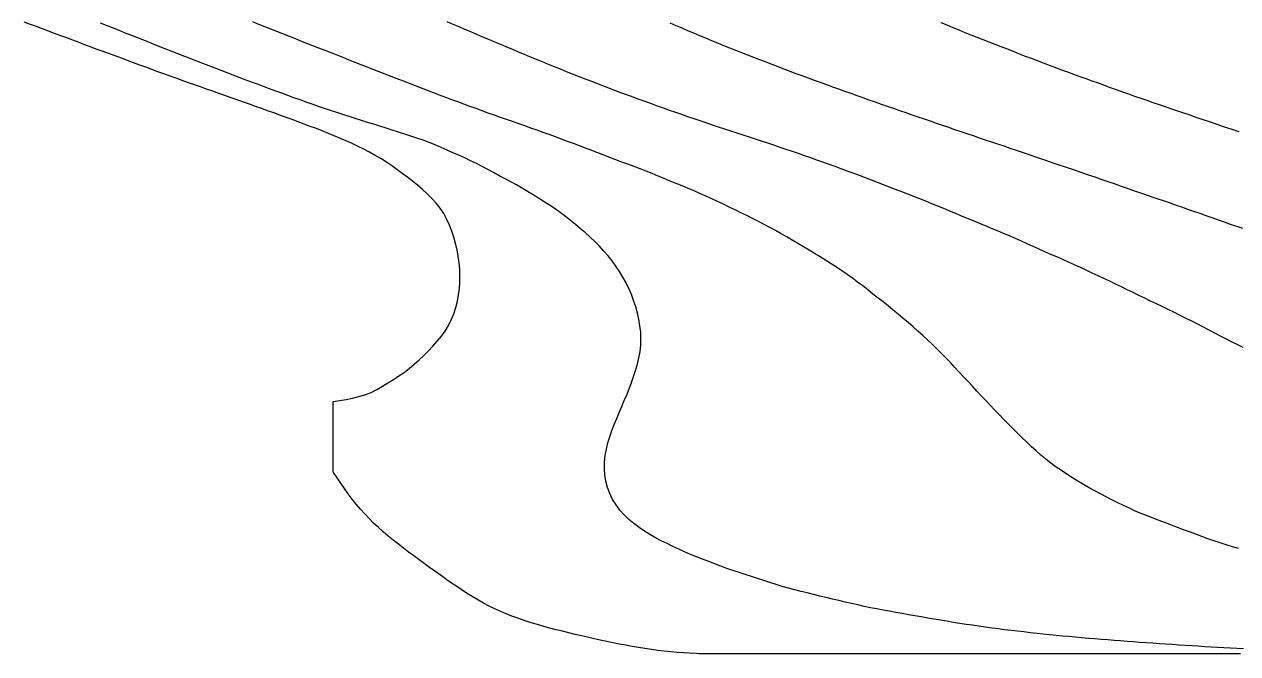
# Model space of a CAD drawing. Extents: x -4 to 218, y 0 to 27.
# Drawn here: x 0.31 to 19.06, y 0 to 9.73 of the extents above; entities that cross this region are included whole.
import ezdxf

# ---------------------------------------------------------------- set-up
doc = ezdxf.new("R2010")
doc.units = 0
doc.header["$MEASUREMENT"] = 0
doc.layers.add('Buttocks', color=7, linetype='Continuous')

msp = doc.modelspace()

# ---------------------------------------------------------------- linework, layer by layer
at = {"layer": 'Buttocks', "color": 135}
for points in [[(19.10002, 0), (19.00247, 0), (18.90269, 0), (18.80036, 0), (18.70053, 0), (18.60346, 0), (18.50121, 0), (18.39981, 0), (18.30278, 0), (18.20198, 0), (18.09984, 0), (18.00236, 0), (17.90274, 0), (17.80023, 0), (17.69888, 0), (17.60208, 0), (17.50129, 0), (17.39916, 0), (17.30025, 0), (17.20224, 0), (17.09979, 0), (16.99918, 0), (16.90149, 0), (16.80053, 0), (16.69859, 0), (16.60151, 0), (16.50144, 0), (16.39899, 0), (16.29802, 0), (16.20142, 0), (16.10016, 0), (15.99804, 0), (15.90051, 0), (15.80095, 0), (15.69863, 0), (15.59932, 0), (15.50093, 0), (15.39935, 0), (15.29788, 0), (15.20036, 0), (15.10014, 0), (14.99772, 0), (14.89738, 0), (14.80062, 0), (14.69867, 0), (14.5978, 0), (14.49999, 0), (14.39942, 0), (14.29743, 0), (14.19956, 0), (14.10006, 0), (13.99797, 0), (13.89749, 0), (13.79937, 0), (13.69882, 0), (13.59636, 0), (13.49679, 0), (13.39969, 0), (13.29741, 0), (13.19751, 0), (13.09967, 0), (12.9983, 0), (12.89612, 0), (12.79976, 0), (12.69894, 0), (12.59655, 0), (12.49774, 0), (12.39863, 0), (12.29755, 0), (12.19506, 0), (12.09689, 0), (11.99857, 0), (11.89615, 0), (11.79676, 0), (11.69864, 0), (11.59684, 0), (11.49509, 0), (11.39944, 0), (11.29793, 0), (11.19552, 0), (11.09673, 0), (10.99771, 0), (10.89616, 0), (10.79354, 0), (10.73264, 0), (10.69724, 0.00165), (10.59526, 0.0067), (10.49477, 0.01261), (10.39594, 0.0198), (10.29817, 0.0285), (10.19711, 0.03921), (10.09702, 0.05146), (10.00096, 0.06464), (9.89904, 0.08005), (9.80161, 0.09603), (9.70157, 0.11359), (9.6033, 0.13179), (9.50648, 0.15048), (9.40669, 0.17043), (9.3112, 0.19007), (9.21044, 0.21138), (9.11594, 0.2319), (9.01436, 0.25455), (8.92023, 0.27608), (8.82022, 0.29956), (8.72521, 0.32245), (8.62602, 0.34698), (8.53081, 0.37119), (8.43283, 0.39692), (8.33684, 0.42313), (8.24058, 0.45066), (8.14381, 0.4799), (8.05053, 0.50976), (7.95362, 0.54276), (7.86027, 0.57671), (7.76852, 0.61247), (7.67556, 0.65157), (7.58295, 0.69382), (7.49425, 0.73776), (7.40742, 0.78382), (7.32045, 0.83224), (7.23261, 0.88377), (7.14557, 0.93783), (7.062, 0.99229), (6.97986, 1.04779), (6.89871, 1.10397), (6.81725, 1.16097), (6.73562, 1.21852), (6.65216, 1.2779), (6.571, 1.33614), (6.49134, 1.39377), (6.41005, 1.45311), (6.32848, 1.51325), (6.248, 1.57324), (6.16931, 1.63269), (6.09107, 1.69295), (6.01161, 1.75574), (5.93308, 1.81985), (5.85626, 1.88513), (5.78181, 1.95151), (5.70935, 2.01987), (5.63933, 2.08984), (5.57128, 2.16185), (5.50485, 2.23633), (5.44009, 2.31328), (5.37771, 2.39183), (5.318, 2.47131), (5.25843, 2.55431), (5.20126, 2.63685), (5.14482, 2.72034), (5.08959, 2.80312), (5.08305, 2.81295), (5.08305, 2.90007), (5.08305, 2.9999), (5.08305, 3.10156), (5.08305, 3.20128), (5.08305, 3.30113), (5.08305, 3.40029), (5.08305, 3.49983), (5.08305, 3.5997), (5.08305, 3.70117), (5.08305, 3.80168), (5.0833, 3.89869), (5.18446, 3.91496), (5.28552, 3.93258), (5.38391, 3.95234), (5.47859, 3.97516), (5.57374, 4.00444), (5.66824, 4.04202), (5.75642, 4.08635), (5.84576, 4.13762), (5.92973, 4.18923), (6.01477, 4.24217), (6.09905, 4.29561), (6.17901, 4.35125), (6.25926, 4.41287), (6.33678, 4.47728), (6.41324, 4.54467), (6.48625, 4.61273), (6.55631, 4.68203), (6.62474, 4.75428), (6.69206, 4.83085), (6.75541, 4.90964), (6.8128, 4.99041), (6.86368, 5.0749), (6.90821, 5.16348), (6.94721, 5.25799), (6.97826, 5.35255), (7.00304, 5.45113), (7.02091, 5.54861), (7.03329, 5.64603), (7.04057, 5.74572), (7.04229, 5.8459), (7.03861, 5.94569), (7.02972, 6.04568), (7.01584, 6.14597), (6.99773, 6.24422), (6.97491, 6.34355), (6.94827, 6.43977), (6.91783, 6.53289), (6.88152, 6.62737), (6.84076, 6.7171), (6.79232, 6.80554), (6.73789, 6.88749), (6.67508, 6.96698), (6.60865, 7.04003), (6.53676, 7.11129), (6.46321, 7.17864), (6.3853, 7.24558), (6.30717, 7.30934), (6.22965, 7.3698), (6.15177, 7.42829), (6.06978, 7.48841), (5.98701, 7.5475), (5.90538, 7.60265), (5.82124, 7.6556), (5.73457, 7.70649), (5.64677, 7.75484), (5.56005, 7.79993), (5.46783, 7.84551), (5.3794, 7.88727), (5.28674, 7.92925), (5.19553, 7.96904), (5.10091, 8.00889), (5.01022, 8.04588), (4.91585, 8.08334), (4.82383, 8.11906), (4.73018, 8.15476), (4.63765, 8.18954), (4.54279, 8.22482), (4.44949, 8.25921), (4.35626, 8.29333), (4.25946, 8.32851), (4.16864, 8.36133), (4.0707, 8.39655), (3.98051, 8.42885), (3.88269, 8.46375), (3.79007, 8.4967), (3.69743, 8.52958), (3.60036, 8.56396), (3.50822, 8.59656), (3.41211, 8.63053), (3.31757, 8.66394), (3.22473, 8.69675), (3.12851, 8.73079), (3.03614, 8.76351), (2.94079, 8.79737), (2.84883, 8.83011), (2.7523, 8.86459), (2.65673, 8.89888), (2.56518, 8.93186), (2.46909, 8.96663), (2.37737, 8.99995), (2.28183, 9.03477), (2.18747, 9.06928), (2.09602, 9.10281), (1.99876, 9.13856), (1.90616, 9.17266), (1.81345, 9.20688), (1.71661, 9.24268), (1.62577, 9.27633), (1.53077, 9.31157), (1.43922, 9.34558), (1.34313, 9.38132), (1.24886, 9.41644), (1.15742, 9.45054), (1.06054, 9.4867), (0.9677, 9.52139), (0.8763, 9.55556), (0.78109, 9.59118), (0.68748, 9.62621), (0.59285, 9.66164), (0.499, 9.69679), (0.40865, 9.73063), (0.31156, 9.76699)], [(19.14606, 0.07395), (19.04609, 0.07892), (18.94596, 0.08436), (18.84599, 0.09016), (18.74667, 0.09619), (18.64679, 0.10248), (18.54715, 0.1089), (18.44652, 0.11548), (18.34708, 0.12204), (18.24669, 0.12868), (18.14726, 0.13527), (18.04813, 0.14187), (17.9478, 0.1486), (17.84755, 0.15538), (17.74763, 0.16221), (17.64817, 0.16911), (17.5484, 0.17612), (17.44878, 0.18325), (17.34902, 0.19051), (17.2489, 0.19795), (17.14896, 0.20555), (17.04926, 0.21332), (16.9501, 0.22126), (16.84999, 0.2295), (16.75062, 0.2379), (16.65066, 0.2466), (16.55061, 0.25556), (16.45092, 0.26474), (16.35188, 0.27412), (16.25232, 0.28381), (16.15296, 0.29377), (16.05294, 0.30407), (15.95333, 0.31462), (15.85396, 0.32544), (15.75476, 0.33655), (15.65526, 0.34803), (15.55607, 0.35985), (15.45634, 0.37213), (15.357, 0.3848), (15.25812, 0.39784), (15.15902, 0.41136), (15.05995, 0.42533), (14.96084, 0.43975), (14.86207, 0.45455), (14.76288, 0.46984), (14.66379, 0.48553), (14.56529, 0.5015), (14.46689, 0.51777), (14.36833, 0.53436), (14.26959, 0.55122), (14.1707, 0.56833), (14.07217, 0.58559), (13.97346, 0.60308), (13.87536, 0.62063), (13.77728, 0.63836), (13.6784, 0.65643), (13.57986, 0.67463), (13.48123, 0.69309), (13.38247, 0.71205), (13.28501, 0.73239), (13.18741, 0.75446), (13.09008, 0.77707), (12.99275, 0.79992), (12.89577, 0.82286), (12.7979, 0.84613), (12.70061, 0.8694), (12.60342, 0.89277), (12.50638, 0.91625), (12.40905, 0.93998), (12.31196, 0.96389), (12.2149, 0.98821), (12.11734, 1.0137), (12.02148, 1.04073), (11.92593, 1.06984), (11.83028, 1.10029), (11.73542, 1.13106), (11.64055, 1.16215), (11.5455, 1.19351), (11.45041, 1.22502), (11.3552, 1.25669), (11.25982, 1.28851), (11.16532, 1.32011), (11.07101, 1.35389), (10.97795, 1.38931), (10.88488, 1.42525), (10.79114, 1.46195), (10.69832, 1.49886), (10.60548, 1.53656), (10.51288, 1.57541), (10.42196, 1.6157), (10.33106, 1.65878), (10.24121, 1.70326), (10.15196, 1.74765), (10.0637, 1.79451), (9.97715, 1.84434), (9.89207, 1.89728), (9.80892, 1.95357), (9.72902, 2.01338), (9.65264, 2.07731), (9.5791, 2.1462), (9.51181, 2.22022), (9.45473, 2.30257), (9.40028, 2.38617), (9.35556, 2.47569), (9.32189, 2.5701), (9.29769, 2.6663), (9.28228, 2.766), (9.27588, 2.86541), (9.27775, 2.96543), (9.28783, 3.06549), (9.30512, 3.16327), (9.32895, 3.26093), (9.3577, 3.35638), (9.39037, 3.45112), (9.42622, 3.54521), (9.46388, 3.63711), (9.50244, 3.72974), (9.54227, 3.82138), (9.58186, 3.91343), (9.62001, 4.00537), (9.65702, 4.09873), (9.69238, 4.19239), (9.7259, 4.28664), (9.75684, 4.38182), (9.78419, 4.47792), (9.80714, 4.57577), (9.8244, 4.67357), (9.83543, 4.77346), (9.83885, 4.87285), (9.83446, 4.97357), (9.82345, 5.07253), (9.8064, 5.17163), (9.78428, 5.26849), (9.75721, 5.36515), (9.72599, 5.46022), (9.69103, 5.5538), (9.65202, 5.64607), (9.60817, 5.73591), (9.55942, 5.82394), (9.50638, 5.90825), (9.44972, 5.9909), (9.39329, 6.07316), (9.33095, 6.15128), (9.26513, 6.22664), (9.19689, 6.30029), (9.12678, 6.37181), (9.05485, 6.44051), (8.98006, 6.50766), (8.90461, 6.57264), (8.82613, 6.63573), (8.7502, 6.70018), (8.67239, 6.76343), (8.59228, 6.82343), (8.5109, 6.88139), (8.42751, 6.93701), (8.3428, 6.98966), (8.2568, 7.04218), (8.17286, 7.09558), (8.08755, 7.1482), (8.00151, 7.19957), (7.91488, 7.24898), (7.82717, 7.29761), (7.7401, 7.34501), (7.65019, 7.39181), (7.56272, 7.43902), (7.47501, 7.48711), (7.38614, 7.53407), (7.29726, 7.57898), (7.20727, 7.62287), (7.11692, 7.66584), (7.02622, 7.70789), (6.93418, 7.74788), (6.84306, 7.78792), (6.75122, 7.82841), (6.65887, 7.86784), (6.56669, 7.90496), (6.47282, 7.94019), (6.37835, 7.97341), (6.28339, 8.0052), (6.18861, 8.03595), (6.09313, 8.06618), (5.99659, 8.09554), (5.9018, 8.12532), (5.80649, 8.15575), (5.71128, 8.18622), (5.6161, 8.21667), (5.5208, 8.24711), (5.42502, 8.2776), (5.32999, 8.30768), (5.23477, 8.33777), (5.13912, 8.36819), (5.04376, 8.39914), (4.94903, 8.4309), (4.85461, 8.46353), (4.76002, 8.49689), (4.66593, 8.53047), (4.57154, 8.56434), (4.47781, 8.59806), (4.38349, 8.63213), (4.28934, 8.66631), (4.19547, 8.7006), (4.10139, 8.73518), (4.00809, 8.76971), (3.91407, 8.80473), (3.82015, 8.83993), (3.72666, 8.87517), (3.63354, 8.91042), (3.53973, 8.94606), (3.44639, 8.98163), (3.35265, 9.01745), (3.25912, 9.05328), (3.1657, 9.08915), (3.0721, 9.12518), (2.97891, 9.16114), (2.88557, 9.19728), (2.79191, 9.23384), (2.69937, 9.27033), (2.60651, 9.30709), (2.51354, 9.34393), (2.42026, 9.38093), (2.32768, 9.41767), (2.23492, 9.45451), (2.14177, 9.49152), (2.04869, 9.52851), (1.95558, 9.56553), (1.86217, 9.60269), (1.7695, 9.63958), (1.67654, 9.67659), (1.58366, 9.71359), (1.4909, 9.75056)], [(19.07213, 1.62643), (18.97726, 1.65512), (18.88111, 1.6845), (18.78597, 1.71413), (18.69061, 1.74529), (18.59581, 1.77885), (18.50263, 1.81341), (18.40884, 1.84851), (18.31554, 1.8835), (18.22206, 1.91862), (18.1283, 1.95389), (18.03436, 1.98927), (17.94067, 2.02461), (17.84701, 2.06001), (17.75427, 2.09515), (17.66028, 2.13094), (17.56683, 2.16722), (17.47497, 2.20701), (17.38448, 2.24902), (17.29444, 2.29181), (17.20423, 2.33553), (17.11453, 2.37991), (17.02497, 2.4254), (16.93627, 2.47186), (16.84902, 2.51909), (16.76161, 2.56805), (16.67487, 2.61834), (16.58875, 2.66995), (16.50413, 2.72225), (16.41991, 2.77583), (16.33577, 2.83098), (16.25303, 2.88701), (16.17176, 2.94456), (16.09252, 3.00656), (16.01726, 3.07259), (15.94317, 3.13869), (15.86919, 3.2059), (15.79585, 3.27445), (15.7235, 3.34417), (15.65267, 3.41386), (15.58157, 3.48462), (15.5111, 3.55559), (15.44129, 3.62689), (15.37204, 3.6986), (15.30278, 3.7711), (15.23358, 3.8441), (15.16528, 3.91662), (15.09727, 3.98935), (15.02884, 4.06267), (14.96011, 4.13564), (14.89157, 4.20753), (14.82229, 4.28002), (14.75482, 4.3545), (14.6878, 4.42794), (14.61975, 4.50123), (14.55043, 4.57404), (14.48045, 4.64517), (14.40953, 4.71526), (14.33748, 4.78497), (14.26446, 4.85405), (14.19096, 4.92198), (14.11732, 4.98859), (14.0424, 5.0551), (13.96682, 5.12102), (13.89065, 5.18619), (13.81448, 5.25019), (13.73729, 5.314), (13.65952, 5.37721), (13.58144, 5.43897), (13.50135, 5.49933), (13.4232, 5.56233), (13.34595, 5.62515), (13.26683, 5.68669), (13.18672, 5.74656), (13.10573, 5.80532), (13.02424, 5.86308), (12.942, 5.9201), (12.85936, 5.97617), (12.77578, 6.03155), (12.69227, 6.08532), (12.60715, 6.13859), (12.52163, 6.1909), (12.43589, 6.24249), (12.34999, 6.29327), (12.26301, 6.34257), (12.17647, 6.39377), (12.09109, 6.44418), (12.00417, 6.4943), (11.91674, 6.5431), (11.82854, 6.59102), (11.74032, 6.63816), (11.65254, 6.68443), (11.56334, 6.73033), (11.4738, 6.77517), (11.38395, 6.81923), (11.29437, 6.8626), (11.20358, 6.90612), (11.11332, 6.94912), (11.02371, 6.992), (10.93322, 7.03483), (10.84194, 7.07701), (10.75025, 7.1178), (10.65899, 7.15702), (10.56688, 7.19596), (10.47448, 7.23456), (10.38163, 7.27264), (10.28917, 7.30917), (10.19608, 7.34701), (10.10364, 7.38561), (10.01108, 7.42356), (9.9188, 7.46039), (9.82543, 7.49677), (9.73193, 7.5325), (9.63815, 7.56791), (9.54492, 7.6029), (9.45075, 7.63865), (9.35793, 7.67542), (9.26542, 7.71159), (9.17213, 7.74775), (9.07838, 7.78362), (8.98443, 7.81897), (8.89072, 7.8535), (8.79667, 7.88738), (8.70294, 7.92267), (8.61013, 7.95878), (8.51651, 7.99399), (8.42245, 8.02837), (8.32841, 8.062), (8.23407, 8.09525), (8.13926, 8.12841), (8.04506, 8.16145), (7.95092, 8.19458), (7.85639, 8.22778), (7.76229, 8.26079), (7.6678, 8.29399), (7.57369, 8.32722), (7.47895, 8.36104), (7.38505, 8.39482), (7.29089, 8.42876), (7.19689, 8.46301), (7.10284, 8.49765), (7.00962, 8.53221), (6.9159, 8.56708), (6.8223, 8.60199), (6.72852, 8.637), (6.63422, 8.67233), (6.54163, 8.70797), (6.44833, 8.74402), (6.35484, 8.78016), (6.26163, 8.81621), (6.16827, 8.85232), (6.07495, 8.88843), (5.98158, 8.92457), (5.8883, 8.96067), (5.79505, 8.99726), (5.70216, 9.03389), (5.6097, 9.07035), (5.51652, 9.10709), (5.42372, 9.14367), (5.33066, 9.18036), (5.2373, 9.21715), (5.14404, 9.25391), (5.05102, 9.29057), (4.95777, 9.32731), (4.86473, 9.36396), (4.77182, 9.40071), (4.67885, 9.43753), (4.58606, 9.47429), (4.49246, 9.51137), (4.4, 9.548), (4.30731, 9.58472), (4.21411, 9.62164), (4.12134, 9.65838), (4.02798, 9.69534), (3.93487, 9.73219), (3.8419, 9.76895)], [(19.14135, 4.73589), (19.05196, 4.78069), (18.96249, 4.82528), (18.873, 4.87013), (18.78386, 4.91579), (18.69556, 4.96209), (18.60702, 5.00866), (18.51816, 5.05486), (18.42916, 5.10052), (18.34012, 5.14571), (18.25095, 5.19054), (18.16123, 5.23522), (18.0717, 5.2794), (17.98167, 5.3234), (17.89166, 5.36698), (17.8017, 5.41024), (17.71149, 5.45341), (17.62099, 5.49662), (17.53064, 5.53985), (17.44055, 5.58397), (17.35142, 5.62847), (17.26163, 5.67227), (17.1718, 5.71563), (17.0813, 5.75895), (16.99105, 5.80183), (16.90067, 5.84444), (16.8102, 5.88674), (16.71919, 5.92891), (16.62835, 5.97068), (16.53749, 6.01215), (16.44613, 6.05355), (16.35498, 6.09452), (16.26327, 6.13526), (16.17139, 6.17516), (16.08035, 6.21565), (15.98897, 6.25696), (15.89823, 6.298), (15.80708, 6.33906), (15.71575, 6.37985), (15.62393, 6.42036), (15.53252, 6.46014), (15.44031, 6.49973), (15.34848, 6.53864), (15.256, 6.57737), (15.16393, 6.61556), (15.07149, 6.65362), (14.97872, 6.69167), (14.88605, 6.72964), (14.79326, 6.76789), (14.70123, 6.80676), (14.60911, 6.8449), (14.51669, 6.88281), (14.42409, 6.92059), (14.33138, 6.95823), (14.23883, 6.99561), (14.14565, 7.03297), (14.05292, 7.06979), (13.95977, 7.10637), (13.86669, 7.14253), (13.77324, 7.17853), (13.67983, 7.21432), (13.58618, 7.25013), (13.49279, 7.28596), (13.39968, 7.32218), (13.30636, 7.35783), (13.21286, 7.39334), (13.11958, 7.4286), (13.02564, 7.46393), (12.93218, 7.49879), (12.83793, 7.53342), (12.74403, 7.5673), (12.64957, 7.60085), (12.55528, 7.63399), (12.46101, 7.66694), (12.36659, 7.69984), (12.27149, 7.73296), (12.17768, 7.76536), (12.08279, 7.79783), (11.98824, 7.83005), (11.89354, 7.86214), (11.7986, 7.89399), (11.70362, 7.92541), (11.60844, 7.95654), (11.51334, 7.98748), (11.41881, 8.01819), (11.3234, 8.04915), (11.22784, 8.08009), (11.13301, 8.11134), (11.03851, 8.14323), (10.94378, 8.17529), (10.84881, 8.20751), (10.75416, 8.23971), (10.65966, 8.27195), (10.56475, 8.30437), (10.47029, 8.33668), (10.37561, 8.3691), (10.2809, 8.40165), (10.18632, 8.43532), (10.09295, 8.46916), (9.99915, 8.50316), (9.90485, 8.53737), (9.81081, 8.57152), (9.71691, 8.60567), (9.62252, 8.64004), (9.52892, 8.67418), (9.4349, 8.70917), (9.34173, 8.74487), (9.24823, 8.78089), (9.15517, 8.81687), (9.06199, 8.85302), (8.96879, 8.88927), (8.87546, 8.92563), (8.782, 8.9621), (8.68911, 8.99911), (8.59675, 9.03665), (8.50414, 9.07434), (8.41165, 9.11206), (8.31882, 9.15004), (8.2262, 9.18814), (8.13381, 9.22643), (8.04142, 9.26474), (7.94914, 9.30292), (7.85701, 9.34137), (7.76477, 9.38013), (7.67264, 9.41896), (7.58034, 9.45791), (7.48832, 9.49678), (7.39561, 9.53591), (7.30419, 9.5747), (7.21215, 9.61396), (7.12037, 9.65315), (7.0283, 9.6925), (6.93617, 9.7319), (6.8442, 9.77129)], [(19.13673, 6.57429), (19.04231, 6.6071), (18.94737, 6.63978), (18.85289, 6.67223), (18.75896, 6.70511), (18.66439, 6.7385), (18.5701, 6.77184), (18.47582, 6.80515), (18.38193, 6.83823), (18.28717, 6.8715), (18.19268, 6.90451), (18.09828, 6.9373), (18.00374, 6.96997), (17.9091, 7.00254), (17.81454, 7.03498), (17.71977, 7.06743), (17.62516, 7.09981), (17.5303, 7.13233), (17.43552, 7.16527), (17.3415, 7.19861), (17.24722, 7.23169), (17.15298, 7.26454), (17.05822, 7.29743), (16.96388, 7.33003), (16.86925, 7.36261), (16.77493, 7.39495), (16.6802, 7.42729), (16.58512, 7.45963), (16.49071, 7.49164), (16.39565, 7.52379), (16.30108, 7.55571), (16.20605, 7.58776), (16.11087, 7.62013), (16.01667, 7.65256), (15.92192, 7.68504), (15.82734, 7.71739), (15.73307, 7.74959), (15.63834, 7.78188), (15.54347, 7.81414), (15.44877, 7.84624), (15.35377, 7.87836), (15.2591, 7.91028), (15.16411, 7.94225), (15.06951, 7.97406), (14.97474, 8.00593), (14.87973, 8.03793), (14.78484, 8.07003), (14.6904, 8.10233), (14.59572, 8.13494), (14.50131, 8.16746), (14.40663, 8.20008), (14.31214, 8.23263), (14.21763, 8.2652), (14.12306, 8.2978), (14.02864, 8.33035), (13.93398, 8.36301), (13.83947, 8.39562), (13.74455, 8.42838), (13.64987, 8.46108), (13.55529, 8.49387), (13.46091, 8.52706), (13.36697, 8.56043), (13.27271, 8.59407), (13.17882, 8.62766), (13.08443, 8.66147), (12.99033, 8.69523), (12.89618, 8.72906), (12.80228, 8.76288), (12.70792, 8.79694), (12.61375, 8.83101), (12.51971, 8.8651), (12.42574, 8.89925), (12.33129, 8.93369), (12.2377, 8.96811), (12.14417, 9.00357), (12.0511, 9.03905), (11.95758, 9.07482), (11.86421, 9.11062), (11.77069, 9.14662), (11.67772, 9.18253), (11.58427, 9.21878), (11.49106, 9.25504), (11.39778, 9.29143), (11.30471, 9.32782), (11.21111, 9.36453), (11.11877, 9.40233), (11.02657, 9.4406), (10.93416, 9.47909), (10.84199, 9.51758), (10.74949, 9.55628), (10.65745, 9.59487), (10.56499, 9.63369), (10.47306, 9.67235), (10.38023, 9.71146), (10.28823, 9.75051)], [(19.08084, 8.07101), (18.98552, 8.10227), (18.89035, 8.13357), (18.79543, 8.16496), (18.70039, 8.19667), (18.60562, 8.22866), (18.51114, 8.26081), (18.4163, 8.29319), (18.32171, 8.32551), (18.22725, 8.35779), (18.13269, 8.39013), (18.0378, 8.42258), (17.94305, 8.45501), (17.84872, 8.4873), (17.75382, 8.51981), (17.65902, 8.55231), (17.56452, 8.58475), (17.46963, 8.61747), (17.37555, 8.651), (17.28143, 8.68498), (17.1875, 8.71886), (17.09319, 8.75287), (16.9996, 8.78662), (16.90526, 8.82066), (16.81117, 8.85461), (16.71706, 8.8886), (16.62294, 8.92262), (16.52885, 8.95667), (16.43461, 8.99085), (16.34068, 9.02509), (16.24665, 9.05966), (16.15267, 9.09467), (16.05909, 9.12999), (15.96559, 9.16566), (15.87243, 9.20145), (15.77919, 9.23746), (15.68615, 9.27352), (15.59271, 9.30982), (15.49935, 9.34617), (15.40618, 9.38251), (15.31314, 9.41887), (15.21999, 9.45536), (15.12663, 9.49202), (15.03338, 9.52878), (14.94028, 9.5657), (14.84757, 9.60282), (14.75494, 9.64041), (14.66214, 9.67864), (14.57012, 9.71693), (14.47751, 9.75565)]]:
    msp.add_lwpolyline(points, dxfattribs=at)

doc.saveas('drawing.dxf')
